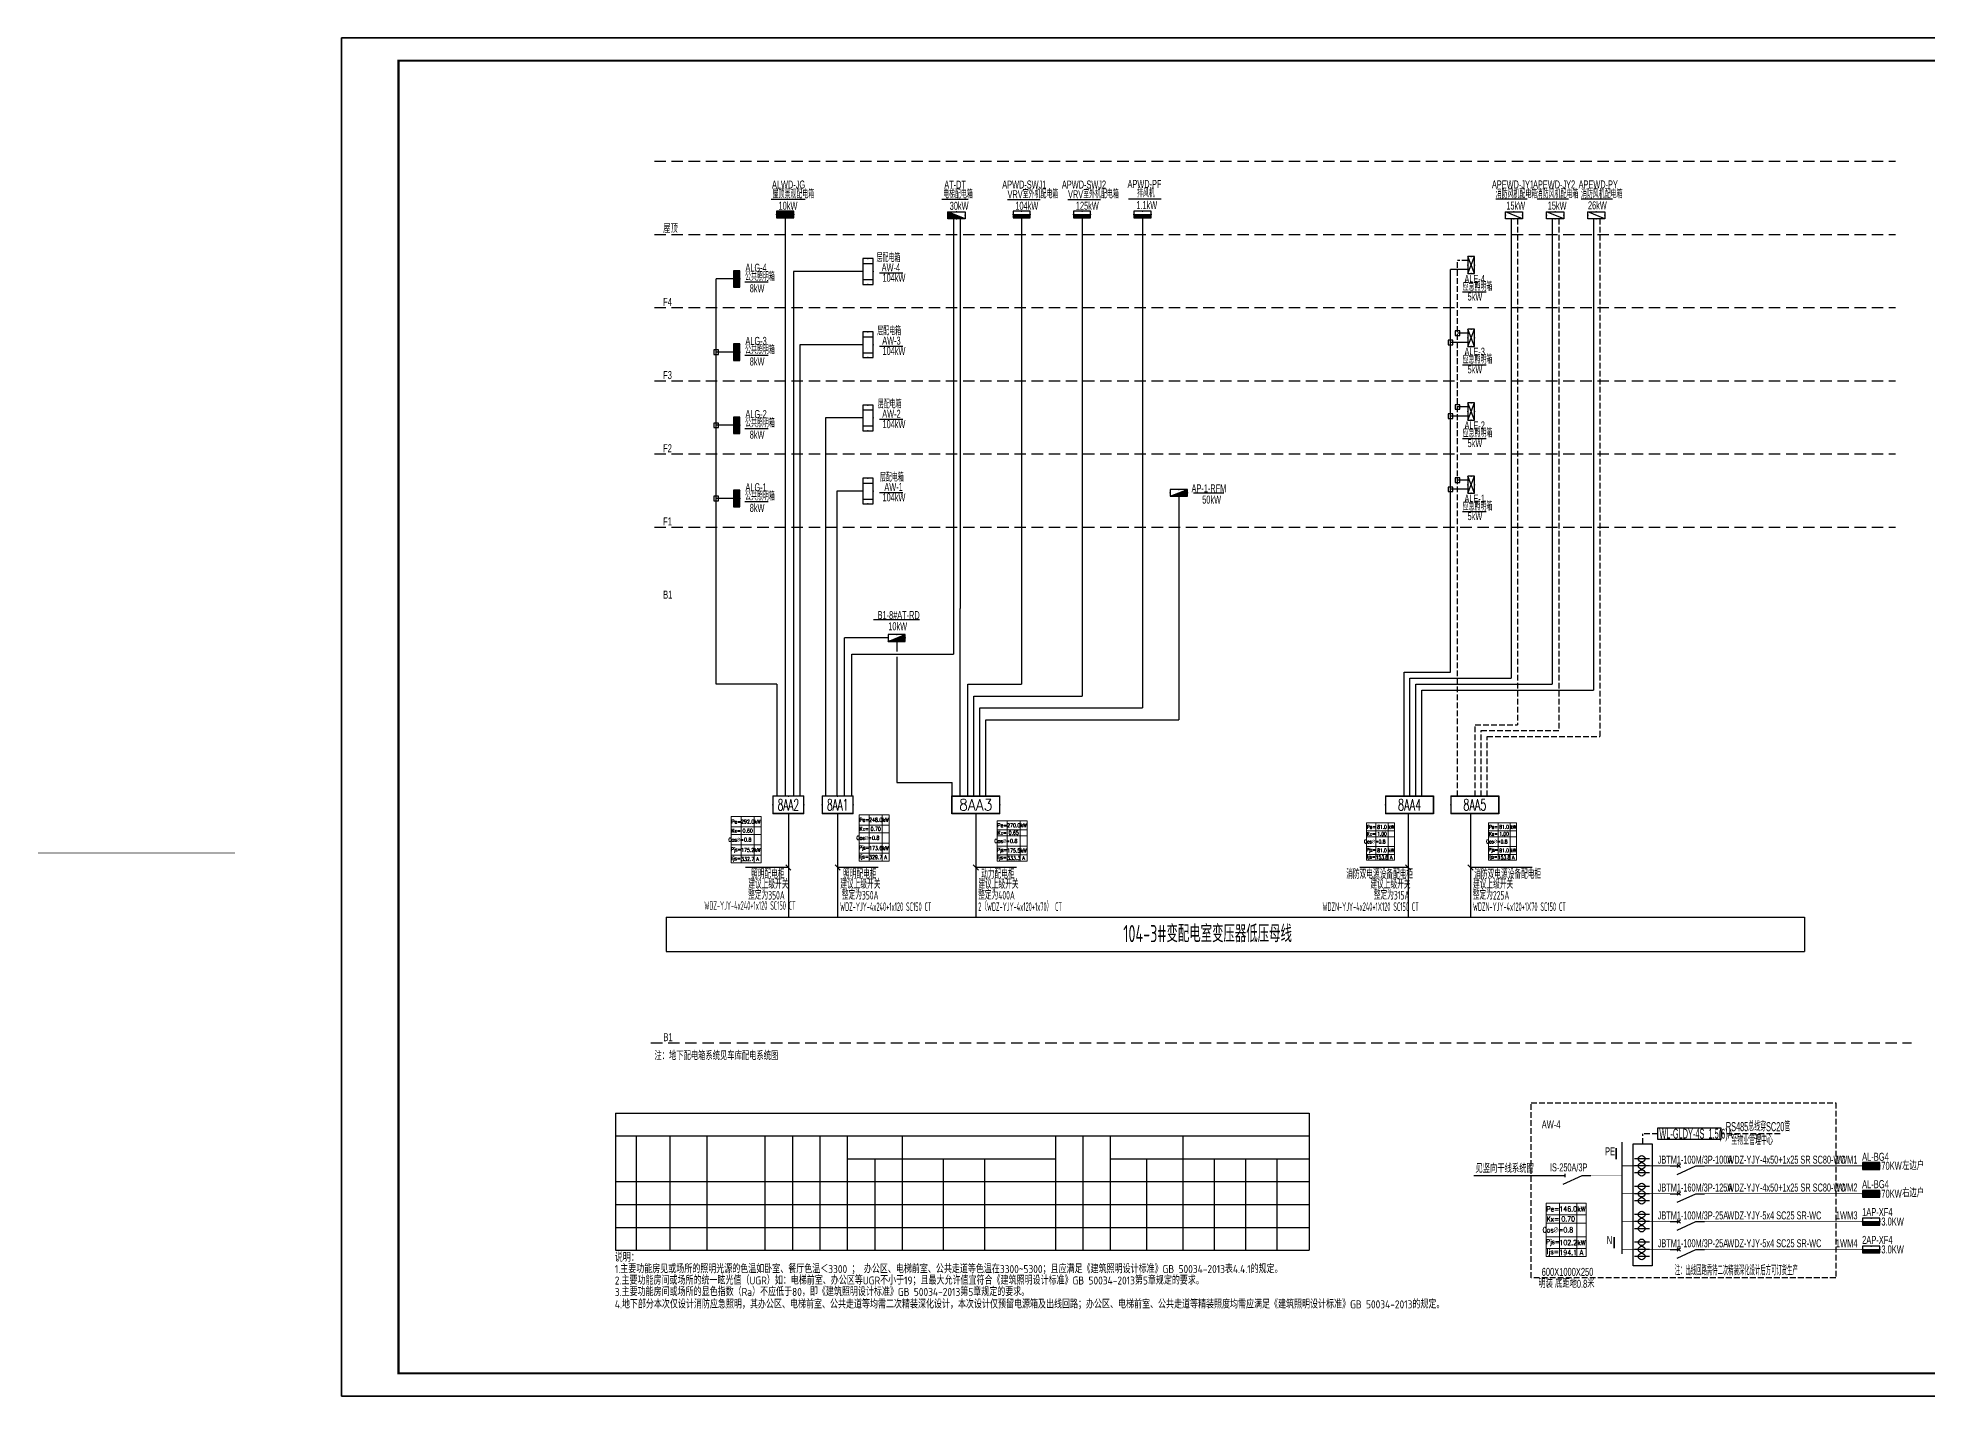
# Model space of a CAD drawing. Extents: x -292644 to 263613, y -713695 to 491457.
# Drawn here: x 88198 to 170844, y -202777 to -143377 of the extents above; entities that cross this region are included whole.
import ezdxf
from ezdxf.enums import TextEntityAlignment as Align

# ---------------------------------------------------------------- set-up
doc = ezdxf.new("R2010")
doc.units = 0
doc.header["$LTSCALE"] = 1000
doc.header["$MEASUREMENT"] = 0
for name, pattern in [('20-HIDDEN', [0.75, 0.5, -0.25]), ('CONTINOUS', [0]), ('DASH', [0.35, 0.25, -0.1])]:
    doc.linetypes.add(name, pattern=pattern)
doc.layers.get('0').update_dxf_attribs({"linetype": 'CONTINUOUS'})
doc.layers.get('Defpoints').update_dxf_attribs({"linetype": 'CONTINUOUS'})
for name, color, linetype in [('C-sheet(通用-图框)', 7, 'CONTINUOUS'), ('D-TEXT', 7, 'CONTINUOUS'), ('DIM-箱柜', 3, 'CONTINUOUS'), ('DQ', 7, 'CONTINOUS'), ('EL-SYSTEM', 4, 'CONTINUOUS'), ('EL-TEXT', 3, 'CONTINUOUS'), ('ELEMENT', 3, 'CONTINUOUS'), ('EQUIP', 3, 'CONTINUOUS'), ('EQUIP-箱柜', 3, 'CONTINUOUS'), ('EQUIP-通讯', 3, 'CONTINUOUS'), ('TEL_TEXT', 3, 'CONTINUOUS'), ('TEL_TITLE', 7, 'CONTINUOUS'), ('WIRE', 4, 'CONTINUOUS'), ('WIRE-照明', 1, 'CONTINUOUS'), ('表格线', 3, 'CONTINUOUS')]:
    doc.layers.add(name, color=color, linetype=linetype)
doc.layers.add('内审要求修改2.10', color=6, linetype='CONTINUOUS', plot=False)
doc.styles.add('_COMPLEX', font='ros.shx', dxfattribs={"width": 0.6, "bigfont": 'jd.shx'})
doc.styles.add('_HZTXT', font='ROS', dxfattribs={"width": 0.8, "bigfont": 'JD'})
doc.styles.add('_TCH_LABEL', font='COMPLEX', dxfattribs={"bigfont": 'GBCBIG'})
doc.styles.add('_TEL_DIM', font='SIMPLEX', dxfattribs={"width": 0.8, "height": 3.5, "bigfont": 'HZTXT'})
doc.styles.add('B', font='ros.shx', dxfattribs={"width": 0.8, "bigfont": 'jd.shx'})
doc.styles.add('DIM_FONT', font='SIMPLEX', dxfattribs={"width": 0.7, "bigfont": 'GBCBIG'})
doc.styles.add('EL-STANDARD', font='ros1.shx', dxfattribs={"width": 0.7, "bigfont": 'jd.shx'})
doc.styles.add('JD', font='ros.shx', dxfattribs={"width": 0.8, "height": 600, "bigfont": 'hztxt.shx'})
doc.styles.get("Standard").update_dxf_attribs({"font": 'gbenor.shx', "bigfont": 'gbcbig.shx'})

# ---------------------------------------------------------------- blocks, each defined once
blk = doc.blocks.new('*X9')
at = {"color": 0}
for p, q in [((-250, 33), (-83, 200)), ((-250, 68), (-118, 200)), ((-250, 104), (-154, 200)), ((-250, 139), (-189, 200)), ((-250, 174), (-224, 200)), ((-247, 0), (-47, 200)), ((-212, 0), (-12, 200)), ((-177, 0), (23, 200)), ((-141, 0), (59, 200)), ((-106, 0), (94, 200)), ((-71, 0), (129, 200)), ((-35, 0), (165, 200)), ((0, 0), (200, 200)), ((35, 0), (235, 200)), ((71, 0), (250, 179)), ((106, 0), (250, 144)), ((141, 0), (250, 109)), ((177, 0), (250, 73)), ((212, 0), (250, 38)), ((247, 0), (250, 3))]:
    blk.add_line(p, q, dxfattribs=at)
blk = doc.blocks.new('$equip$00001421')
for p, q in [((0.75, 0.6), (-0.75, 0.6)), ((-0.75, 0.6), (-0.75, 0)), ((-0.75, 0), (0.75, 0)), ((0.75, 0), (0.75, 0.6))]:
    blk.add_line(p, q)
at = {"const_width": 0.6}
blk.add_lwpolyline([(-0.75, 0.3), (0.75, 0.3)], dxfattribs=at)
for p in [(-0.75, 0.3), (0, 0.6), (0, 0), (0.75, 0.3)]:
    blk.add_point(p)
at = {"xscale": 0.00300000000061118, "yscale": 0.00300000000061118, "zscale": 0.00300000000061118}
blk.add_blockref('*X9', (0, 0), dxfattribs=at)
at = {"style": '_TCH_LABEL', "flags": 9}
blk.add_attdef('A', (0, 0), '', height=0.00002, dxfattribs=at)
blk = doc.blocks.new('$equip$00001428')
for p, q in [((0.75, 0.6), (-0.75, 0.6)), ((-0.75, 0.6), (-0.75, 0)), ((-0.75, 0), (0.75, 0)), ((-0.47, 0.6), (-0.47, 0)), ((0.47, 0.6), (0.47, 0)), ((0.75, 0), (0.75, 0.6))]:
    blk.add_line(p, q)
for p in [(-0.75, 0.3), (0, 0.6), (0, 0), (0.75, 0.3)]:
    blk.add_point(p)
at = {"style": '_TCH_LABEL', "flags": 9}
blk.add_attdef('A', (0, 0), '', height=0.00002, dxfattribs=at)
blk = doc.blocks.new('$equip$00002556')
for p, q in [((0.749, 0.295), (-0.751, 0.295)), ((-0.751, 0.295), (-0.751, -0.305)), ((0.749, -0.305), (0.749, 0.295)), ((-0.751, -0.305), (0.749, -0.305))]:
    blk.add_line(p, q)
at = {"const_width": 0.04}
blk.add_lwpolyline([(-0.751, 0.295), (-0.751, -0.305), (0.749, -0.305), (0.749, 0.295), (-0.751, 0.295), (-0.751, -0.305)], dxfattribs=at)
for p in [(-0.001, 0.295), (-0.751, -0.005), (-0.001, -0.305), (0.749, -0.005)]:
    blk.add_point(p)
at = {"color": 7, "style": '_TEL_DIM'}
blk.add_attdef('$TEXT$', text='', height=0.4, dxfattribs=at).set_placement((-0.001, -0.005), align=Align.MIDDLE_CENTER)
at = {"color": 7, "style": '_TEL_DIM', "flags": 1}
blk.add_attdef('A', text='', height=0.00002, dxfattribs=at).set_placement((0, 0), align=Align.MIDDLE_CENTER)
blk = doc.blocks.new('$equip$00001416')
for p, q in [((0.75, 0.6), (-0.75, 0.6)), ((-0.75, 0), (0.75, 0.6)), ((-0.75, 0.6), (-0.75, 0)), ((-0.75, 0), (0.75, 0)), ((0.75, 0), (0.75, 0.6))]:
    blk.add_line(p, q)
for p in [(-0.75, 0.3), (0, 0.6), (0, 0), (0.75, 0.3)]:
    blk.add_point(p)
at = {"style": '_TCH_LABEL', "flags": 9}
blk.add_attdef('A', (0, 0), '', height=0.00002, dxfattribs=at)
blk = doc.blocks.new('SADF AGF AERG AER GER')
at = {"layer": 'DIM-箱柜'}
blk.add_lwpolyline([(-462150, -1228514), (-378050, -1228514), (-378050, -1287914), (-462150, -1287914)], close=True, dxfattribs=at)
blk = doc.blocks.new('$equip$00001424')
for p, q in [((-0.75, 0), (0.75, 0.6)), ((-0.75, 0.6), (0.75, 0)), ((0.75, 0.6), (-0.75, 0.6)), ((-0.75, 0.6), (-0.75, 0)), ((-0.75, 0), (0.75, 0)), ((0.75, 0), (0.75, 0.6))]:
    blk.add_line(p, q)
for p in [(-0.75, 0.3), (0, 0.6), (0, 0), (0.75, 0.3)]:
    blk.add_point(p)
at = {"style": '_TCH_LABEL', "flags": 9}
blk.add_attdef('A', (0, 0), '', height=0.00002, dxfattribs=at)
blk = doc.blocks.new('*X5')
at = {"color": 0}
for p, q in [((-247, 0), (-246, 2)), ((-212, 0), (-187, 25)), ((-177, 0), (-128, 49)), ((-141, 0), (-69, 72)), ((-106, 0), (-10, 96)), ((-71, 0), (49, 120)), ((-35, 0), (108, 143)), ((0, 0), (167, 167)), ((35, 0), (226, 190)), ((71, 0), (250, 179)), ((106, 0), (250, 144)), ((141, 0), (250, 109)), ((177, 0), (250, 73)), ((212, 0), (250, 38)), ((247, 0), (250, 3))]:
    blk.add_line(p, q, dxfattribs=at)
blk = doc.blocks.new('$equip$00001425')
for p, q in [((-0.75, 0), (0.75, 0.6)), ((0.75, 0.6), (-0.75, 0.6)), ((-0.75, 0.6), (-0.75, 0)), ((-0.75, 0), (0.75, 0)), ((0.75, 0), (0.75, 0.6))]:
    blk.add_line(p, q)
for p in [(-0.75, 0.3), (0, 0.6), (0, 0), (0.75, 0.3)]:
    blk.add_point(p)
blk.add_solid([(-0.75, 0), (0.75, 0), (0.75, 0.6)])
at = {"xscale": 0.00300000000061118, "yscale": 0.00300000000061118, "zscale": 0.00300000000061118}
blk.add_blockref('*X5', (0, 0), dxfattribs=at)
at = {"style": '_TCH_LABEL', "flags": 9}
blk.add_attdef('A', (0, 0), '', height=0.00002, dxfattribs=at)
blk = doc.blocks.new('A$C6873132B')
at = {"layer": 'DIM-箱柜'}
blk.add_blockref('SADF AGF AERG AER GER', (378050, 1287914), dxfattribs=at)
blk = doc.blocks.new('*X16')
at = {"color": 0}
for p, q in [((-250, 33), (-183, 100)), ((-250, 68), (-218, 100)), ((-247, 0), (-147, 100)), ((-212, 0), (-112, 100)), ((-177, 0), (-77, 100)), ((-141, 0), (-41, 100)), ((-106, 0), (-6, 100)), ((-71, 0), (29, 100)), ((-35, 0), (65, 100)), ((0, 0), (100, 100)), ((35, 0), (135, 100)), ((71, 0), (171, 100)), ((106, 0), (206, 100)), ((141, 0), (241, 100)), ((177, 0), (250, 73)), ((212, 0), (250, 38)), ((247, 0), (250, 3))]:
    blk.add_line(p, q, dxfattribs=at)
blk = doc.blocks.new('$equip$00001414')
for p, q in [((0.75, 0.6), (-0.75, 0.6)), ((-0.75, 0.6), (-0.75, 0)), ((-0.75, 0.3), (0.75, 0.3)), ((-0.75, 0), (0.75, 0)), ((0.75, 0), (0.75, 0.6))]:
    blk.add_line(p, q)
at = {"const_width": 0.3}
blk.add_lwpolyline([(-0.75, 0.15), (0.75, 0.15)], dxfattribs=at)
for p in [(-0.75, 0.3), (0, 0.6), (0, 0), (0.75, 0.3)]:
    blk.add_point(p)
at = {"xscale": 0.00300000000061118, "yscale": 0.00300000000061118, "zscale": 0.00300000000061118}
blk.add_blockref('*X16', (0, 0), dxfattribs=at)
at = {"style": '_TCH_LABEL', "flags": 9}
blk.add_attdef('A', (0, 0), '', height=0.00002, dxfattribs=at)
blk = doc.blocks.new('*T91')
at = {"layer": 'Defpoints', "color": 8, "linetype": 'ByBlock', "lineweight": 0, "transparency": 16777216}
for p, q in [((0, 0), (1224, 0)), ((0, 0), (0, -1638)), ((415, 0), (415, -1638)), ((942, 0), (942, -1638)), ((1224, 0), (1224, -1638)), ((0, -357), (1224, -357)), ((0, -609), (1224, -609)), ((0, -1029), (1224, -1029)), ((0, -1386), (1224, -1386)), ((0, -1638), (1224, -1638))]:
    blk.add_line(p, q, dxfattribs=at)
at = {"color": 0, "transparency": 16777216, "attachment_point": 5, "style": '_TEL_DIM'}
for s, insert, char_height, width in [('Cos{\\fISOCPEUR|b0|i0|c0|p34;%%C}=', (208, -819), 157.5, 415.32), ('Pe=', (208, -179), 157.5, 415.32), ('Kx=', (208, -483), 157.5, 415.32), ('81.0', (679, -179), 157.5, 526.65), ('1.00', (679, -483), 157.5, 526.65), ('0.8', (679, -819), 157.5, 526.65), ('kW', (1083, -179), 157.5, 282.07), ('Pjs=', (208, -1208), 147, 415.32), ('Ijs=', (208, -1512), 157.5, 415.32), ('153.8', (679, -1512), 157.5, 526.65), ('81.0', (679, -1208), 157.5, 526.65), ('kW', (1083, -1208), 157.5, 282.07), ('A', (1083, -1512), 158, 282.07)]:
    blk.add_mtext(s, dxfattribs=dict(at, insert=insert, char_height=char_height, width=width))
blk = doc.blocks.new('*T92')
at = {"layer": 'Defpoints', "color": 8, "linetype": 'ByBlock', "lineweight": 0, "transparency": 16777216}
for p, q in [((0, 0), (1224, 0)), ((0, 0), (0, -1638)), ((415, 0), (415, -1638)), ((942, 0), (942, -1638)), ((1224, 0), (1224, -1638)), ((0, -357), (1224, -357)), ((0, -609), (1224, -609)), ((0, -1029), (1224, -1029)), ((0, -1386), (1224, -1386)), ((0, -1638), (1224, -1638))]:
    blk.add_line(p, q, dxfattribs=at)
at = {"color": 0, "transparency": 16777216, "attachment_point": 5, "style": '_TEL_DIM'}
for s, insert, char_height, width in [('Cos{\\fISOCPEUR|b0|i0|c0|p34;%%C}=', (208, -819), 157.5, 415.32), ('Pe=', (208, -179), 157.5, 415.32), ('Kx=', (208, -483), 157.5, 415.32), ('81.0', (679, -179), 157.5, 526.65), ('1.00', (679, -483), 157.5, 526.65), ('0.8', (679, -819), 157.5, 526.65), ('kW', (1083, -179), 157.5, 282.07), ('Pjs=', (208, -1208), 147, 415.32), ('Ijs=', (208, -1512), 157.5, 415.32), ('153.8', (679, -1512), 157.5, 526.65), ('81.0', (679, -1208), 157.5, 526.65), ('kW', (1083, -1208), 157.5, 282.07), ('A', (1083, -1512), 158, 282.07)]:
    blk.add_mtext(s, dxfattribs=dict(at, insert=insert, char_height=char_height, width=width))
blk = doc.blocks.new('M_M8')
for p, q in [((-0.25, -0.2), (0, -0.75)), ((0.05, -0.25), (-0.05, -0.25))]:
    blk.add_line(p, q)
for points in [[(0, 0), (0, -0.25)], [(0, -0.75), (0, -1)]]:
    blk.add_lwpolyline(points)
at = {"style": 'DIM_FONT', "width": 0.8, "flags": 9}
blk.add_attdef('S', (0.25, -0.5), '', height=0.2, dxfattribs=at)
blk = doc.blocks.new('M_M7')
for p, q in [((-0.25, -0.2), (0, -0.75)), ((-0.047, -0.297), (0.047, -0.203)), ((-0.047, -0.203), (0.047, -0.297))]:
    blk.add_line(p, q)
for points in [[(0, 0), (0, -0.25)], [(0, -0.75), (0, -1)]]:
    blk.add_lwpolyline(points)
at = {"width": 0.8, "flags": 9}
blk.add_attdef('S', (0.25, -0.5), '', height=0.2, dxfattribs=at)
blk = doc.blocks.new('*T95')
at = {"layer": 'Defpoints', "color": 8, "linetype": 'ByBlock', "lineweight": 0, "transparency": 16777216}
for p, q in [((0, 0), (1749, 0)), ((0, 0), (0, -2340)), ((593, 0), (593, -2340)), ((1346, 0), (1346, -2340)), ((1749, 0), (1749, -2340)), ((0, -510), (1749, -510)), ((0, -870), (1749, -870)), ((0, -1470), (1749, -1470)), ((0, -1980), (1749, -1980)), ((0, -2340), (1749, -2340))]:
    blk.add_line(p, q, dxfattribs=at)
at = {"color": 0, "transparency": 16777216, "attachment_point": 5, "style": '_TEL_DIM'}
for s, insert, char_height, width in [('Pe=', (297, -255), 225, 593.32), ('Kx=', (297, -690), 225, 593.32), ('146.0', (970, -255), 225, 752.36), ('0.70', (970, -690), 225, 752.36), ('kW', (1547, -255), 225, 402.96), ('Cos{\\fISOCPEUR|b0|i0|c0|p34;%%C}=', (297, -1170), 225, 593.32), ('Pjs=', (297, -1725), 210, 593.32), ('102.2', (970, -1725), 225, 752.36), ('0.8', (970, -1170), 225, 752.36), ('kW', (1547, -1725), 225, 402.96), ('Ijs=', (297, -2160), 225, 593.32), ('194.1', (970, -2160), 225, 752.36), ('A', (1547, -2160), 225, 402.96)]:
    blk.add_mtext(s, dxfattribs=dict(at, insert=insert, char_height=char_height, width=width))
blk = doc.blocks.new('*T104')
at = {"layer": 'Defpoints', "color": 8, "linetype": 'ByBlock', "lineweight": 0, "transparency": 16777216}
for p, q in [((0, 0), (1312, 0)), ((0, 0), (0, -2025)), ((445, 0), (445, -2025)), ((1009, 0), (1009, -2025)), ((1312, 0), (1312, -2025)), ((0, -450), (1312, -450)), ((0, -788), (1312, -788)), ((0, -1238), (1312, -1238)), ((0, -1688), (1312, -1688)), ((0, -2025), (1312, -2025))]:
    blk.add_line(p, q, dxfattribs=at)
at = {"color": 0, "transparency": 16777216, "attachment_point": 5, "style": '_TEL_DIM'}
for s, insert, char_height, width in [('Pe=', (223, -225), 168.8, 444.99), ('Kx=', (223, -619), 168.8, 444.99), ('248.0', (727, -225), 168.8, 564.27), ('0.70', (727, -619), 168.8, 564.27), ('kW', (1161, -225), 168.8, 302.22), ('Cos{\\fISOCPEUR|b0|i0|c0|p34;%%C}=', (223, -1013), 168.75, 444.99), ('Pjs=', (223, -1463), 157.5, 444.99), ('173.6', (727, -1463), 168.8, 564.27), ('0.8', (727, -1013), 168.8, 564.27), ('kW', (1161, -1463), 168.8, 302.22), ('Ijs=', (223, -1856), 168.8, 444.99), ('329.7', (727, -1856), 168.8, 564.27), ('A', (1161, -1856), 169, 302.22)]:
    blk.add_mtext(s, dxfattribs=dict(at, insert=insert, char_height=char_height, width=width))
blk = doc.blocks.new('*T105')
at = {"layer": 'Defpoints', "color": 8, "linetype": 'ByBlock', "lineweight": 0, "transparency": 16777216}
for p, q in [((0, 0), (1312, 0)), ((0, 0), (0, -2025)), ((445, 0), (445, -2025)), ((1009, 0), (1009, -2025)), ((1312, 0), (1312, -2025)), ((0, -450), (1312, -450)), ((0, -788), (1312, -788)), ((0, -1238), (1312, -1238)), ((0, -1688), (1312, -1688)), ((0, -2025), (1312, -2025))]:
    blk.add_line(p, q, dxfattribs=at)
at = {"color": 0, "transparency": 16777216, "attachment_point": 5, "style": '_TEL_DIM'}
for s, insert, char_height, width in [('Pe=', (223, -225), 168.8, 444.99), ('Kx=', (223, -619), 168.8, 444.99), ('292.0', (727, -225), 168.8, 564.27), ('0.60', (727, -619), 168.8, 564.27), ('kW', (1161, -225), 168.8, 302.22), ('Cos{\\fISOCPEUR|b0|i0|c0|p34;%%C}=', (223, -1013), 168.75, 444.99), ('Pjs=', (223, -1463), 157.5, 444.99), ('175.2', (727, -1463), 168.8, 564.27), ('0.8', (727, -1013), 168.8, 564.27), ('kW', (1161, -1463), 168.8, 302.22), ('Ijs=', (223, -1856), 168.8, 444.99), ('332.7', (727, -1856), 168.8, 564.27), ('A', (1161, -1856), 169, 302.22)]:
    blk.add_mtext(s, dxfattribs=dict(at, insert=insert, char_height=char_height, width=width))
blk = doc.blocks.new('*T106')
at = {"layer": 'Defpoints', "color": 8, "linetype": 'ByBlock', "lineweight": 0, "transparency": 16777216}
for p, q in [((0, 0), (1312, 0)), ((0, 0), (0, -1755)), ((445, 0), (445, -1755)), ((1009, 0), (1009, -1755)), ((1312, 0), (1312, -1755)), ((0, -383), (1312, -383)), ((0, -653), (1312, -653)), ((0, -1103), (1312, -1103)), ((0, -1485), (1312, -1485)), ((0, -1755), (1312, -1755))]:
    blk.add_line(p, q, dxfattribs=at)
at = {"color": 0, "transparency": 16777216, "attachment_point": 5, "style": '_TEL_DIM'}
for s, insert, char_height, width in [('Cos{\\fISOCPEUR|b0|i0|c0|p34;%%C}=', (223, -878), 168.75, 444.99), ('Pe=', (223, -191), 168.8, 444.99), ('Kx=', (223, -518), 168.8, 444.99), ('270.0', (727, -191), 168.8, 564.27), ('0.65', (727, -518), 168.8, 564.27), ('0.8', (727, -878), 168.8, 564.27), ('kW', (1161, -191), 168.8, 302.22), ('Pjs=', (223, -1294), 157.5, 444.99), ('Ijs=', (223, -1620), 168.8, 444.99), ('333.3', (727, -1620), 168.8, 564.27), ('175.5', (727, -1294), 168.8, 564.27), ('kW', (1161, -1294), 168.8, 302.22), ('A', (1161, -1620), 169, 302.22)]:
    blk.add_mtext(s, dxfattribs=dict(at, insert=insert, char_height=char_height, width=width))

msp = doc.modelspace()

# ---------------------------------------------------------------- linework, layer by layer
at = {"color": 8, "linetype": '20-HIDDEN'}
for p, q in [((115168, -148774), (169453, -148774)), ((115168, -151974), (169453, -151974)), ((115168, -155174), (169453, -155174)), ((115168, -158374), (169453, -158374)), ((115168, -161575), (169453, -161575)), ((115168, -164775), (169453, -164775)), ((115018, -187326), (170162, -187326))]:
    msp.add_line(p, q, dxfattribs=at)
at = {"ltscale": 100}
for p, q in [((115690, -181832), (165478, -181832)), ((115690, -181832), (115690, -183332)), ((165478, -181832), (165478, -183332)), ((115690, -183332), (165478, -183332))]:
    msp.add_line(p, q, dxfattribs=at)
at = {"linetype": 'DASH'}
for p, q in [((153513, -197607), (153513, -189946)), ((153513, -189946), (166841, -189946)), ((166841, -189946), (166841, -197607)), ((166841, -197607), (153513, -197607))]:
    msp.add_line(p, q, dxfattribs=at)
at = {"color": 2, "elevation": 0}
msp.add_lwpolyline([(159064, -191037), (161821, -191037), (161821, -191556), (159064, -191556)], close=True, dxfattribs=at)
at = {"linetype": 'Continuous', "const_width": 72.9}
for points in [[(157236, -191929), (157236, -192426)], [(157156, -195812), (157156, -196309)]]:
    msp.add_lwpolyline(points, dxfattribs=at)
at = {"color": 2}
for centre in [(158354, -192391), (158354, -192703), (158354, -193014), (158354, -193610), (158354, -193922), (158354, -194233), (158354, -194829), (158354, -195141), (158354, -195451), (158354, -196048), (158354, -196360), (158354, -196670)]:
    msp.add_circle(centre, 143, dxfattribs=at)
at = {"layer": 'EL-SYSTEM'}
for p, q in [((128259, -151286), (128259, -170332)), ((128541, -151286), (128541, -168329)), ((131231, -151256), (131231, -171643)), ((133876, -151256), (133876, -172163)), ((136522, -151256), (136522, -172683)), ((152642, -151286), (152642, -171383)), ((154442, -151286), (154442, -171643)), ((156241, -151286), (156241, -171903)), ((149991, -171123), (149991, -153513)), ((150744, -153513), (149991, -153513)), ((118623, -153920), (117870, -153920)), ((150744, -156697), (149991, -156697)), ((150744, -156297), (150294, -156297)), ((118623, -157120), (117870, -157120)), ((118623, -160321), (117870, -160321)), ((150744, -159920), (149991, -159920)), ((150744, -159520), (150294, -159520)), ((150744, -162720), (150294, -162720)), ((118623, -163521), (117870, -163521)), ((138110, -163427), (138110, -173203)), ((150744, -163120), (149991, -163120)), ((128541, -176541), (128541, -168329)), ((125394, -169619), (123481, -169619)), ((123481, -176541), (123481, -169619)), ((125769, -169769), (125769, -170219)), ((123807, -176541), (123807, -170332)), ((123807, -170332), (128259, -170332)), ((125769, -170444), (125769, -175934)), ((128882, -176541), (128882, -171643, 0)), ((128882, -171643, 0), (131231, -171643, 0)), ((147958, -176541), (147958, -171123)), ((147958, -171123), (149991, -171123)), ((148218, -176541), (148218, -171383)), ((148218, -171383), (152642, -171383)), ((148478, -176541), (148478, -171643)), ((148478, -171643), (154442, -171643)), ((129142, -172163), (133876, -172163)), ((129142, -176541), (129142, -172163, 0)), ((129407, -176541), (129407, -172683)), ((129407, -172683, 0), (136522, -172683, 0)), ((148738, -176541), (148738, -171903)), ((148738, -171903), (156241, -171903)), ((129672, -176541, 0), (129672, -173203, 0)), ((129672, -173203, 0), (138110, -173203, 0)), ((125769, -175934), (128201, -175934)), ((128201, -176541), (128201, -175934))]:
    msp.add_line(p, q, dxfattribs=at)
at = {"layer": 'EL-SYSTEM', "linetype": 'DASH'}
for p, q in [((152925, -151286), (152925, -173412)), ((154724, -151286), (154724, -173672)), ((156524, -151286), (156524, -173932)), ((150744, -153113), (150294, -153113)), ((150294, -176541), (150294, -153113)), ((151074, -173412, 0), (152925, -173412)), ((151074, -176541), (151074, -173412)), ((151334, -173672), (154724, -173672)), ((151334, -176541), (151334, -173672)), ((151594, -173932), (156524, -173932)), ((151594, -176541), (151594, -173932))]:
    msp.add_line(p, q, dxfattribs=at)
at = {"layer": 'EL-TEXT', "color": 0}
for p, q in [((121029, -179659), (119155, -179659)), ((121143, -179780), (120915, -179538)), ((123299, -179780), (123071, -179538)), ((124961, -179659), (123185, -179659)), ((129340, -179780), (129112, -179538)), ((131002, -179659), (129226, -179659)), ((148139, -179659, 0), (146019, -179659, 0)), ((148253, -179780, 0), (148025, -179538, 0)), ((150978, -179780), (150750, -179538)), ((153557, -179659), (150864, -179659))]:
    msp.add_line(p, q, dxfattribs=at)
at = {"layer": 'ELEMENT'}
msp.add_lwpolyline([(157989, -191741), (158812, -191741), (158812, -197071), (157989, -197071)], close=True, dxfattribs=at)
at = {"layer": 'EQUIP'}
for points in [[(150194, -156397), (150394, -156397), (150394, -156197), (150194, -156197)], [(149891, -156797), (150091, -156797), (150091, -156597), (149891, -156597)], [(150194, -159620), (150394, -159620), (150394, -159420), (150194, -159420)], [(149891, -160020), (150091, -160020), (150091, -159820), (149891, -159820)], [(150194, -162820), (150394, -162820), (150394, -162620), (150194, -162620)], [(149891, -163220), (150091, -163220), (150091, -163020), (149891, -163020)]]:
    msp.add_lwpolyline(points, close=True, dxfattribs=at)
at = {"layer": 'EQUIP', "elevation": 0}
for points in [[(117770, -157220), (117970, -157220), (117970, -157020), (117770, -157020)], [(117770, -160421), (117970, -160421), (117970, -160221), (117770, -160221)], [(117770, -163621), (117970, -163621), (117970, -163421), (117770, -163421)]]:
    msp.add_lwpolyline(points, close=True, dxfattribs=at)
at = {"layer": 'TEL_TEXT', "color": 7}
for p, q in [((121766, -150443), (120272, -150443)), ((128894, -150448), (127739, -150448)), ((130613, -150443), (132040, -150443)), ((133258, -150443), (134686, -150443)), ((135903, -150417), (137331, -150417)), ((153350, -150438), (151981, -150438)), ((155149, -150438), (153780, -150438)), ((157080, -150438), (155711, -150438)), ((125011, -153654), (126039, -153654)), ((119132, -154054), (120151, -154054)), ((150515, -154489), (151548, -154489)), ((125011, -156855), (126039, -156855)), ((119132, -157254), (120151, -157254)), ((150515, -157673), (151548, -157673)), ((125011, -160055), (126039, -160055)), ((119132, -160455), (120151, -160455)), ((150515, -160896), (151548, -160896)), ((125011, -163255), (126039, -163255)), ((140074, -163294), (138745, -163294)), ((119132, -163655), (120151, -163655)), ((150515, -164096), (151548, -164096)), ((126759, -168833), (124754, -168833))]:
    msp.add_line(p, q, dxfattribs=at)
at = {"layer": 'TEL_TITLE'}
msp.add_lwpolyline([(101479, -202777), (185579, -202777), (185579, -143377), (101479, -143377)], close=True, dxfattribs=at)
at = {"layer": 'TEL_TITLE', "const_width": 100}
msp.add_lwpolyline([(103979, -201777), (184579, -201777), (184579, -144377), (103979, -144377)], close=True, dxfattribs=at)
at = {"layer": 'WIRE', "color": 4}
for p, q in [((158689, -192391), (158046, -192391)), ((158689, -192703), (158046, -192703)), ((158689, -193014), (158046, -193014)), ((158689, -193610), (158046, -193610)), ((158689, -193922), (158046, -193922)), ((158689, -194233), (158046, -194233)), ((158689, -194829), (158046, -194829)), ((158689, -195141), (158046, -195141)), ((158689, -195451), (158046, -195451)), ((158689, -196048), (158046, -196048)), ((158689, -196360), (158046, -196360)), ((158689, -196670), (158046, -196670))]:
    msp.add_line(p, q, dxfattribs=at)
at = {"layer": 'WIRE-照明', "linetype": 'Continuous'}
for p, q in [((120890, -151252), (120890, -176541)), ((124287, -153597), (121251, -153597)), ((121251, -153597), (121251, -176541)), ((117870, -171639), (117870, -153920)), ((124287, -156798), (121529, -156798)), ((121529, -156798), (121529, -176541)), ((124287, -159998), (122654, -159998)), ((122654, -159998), (122654, -176541)), ((123154, -163198), (123154, -176541)), ((124287, -163198), (123154, -163198)), ((120529, -171639), (117870, -171639)), ((120529, -171639), (120529, -176541)), ((121029, -177291), (121029, -181832)), ((123185, -177291), (123185, -181832)), ((129226, -177291), (129226, -181832)), ((148139, -177291, 0), (148139, -181832, 0)), ((150864, -177291), (150864, -181832))]:
    msp.add_line(p, q, dxfattribs=at)
at = {"layer": 'WIRE-照明', "linetype": 'DASH'}
for p, q in [((158401, -191741), (158401, -191297, 0)), ((159064, -191297, 0), (158401, -191297, 0)), ((164410, -191297, 0), (161821, -191297, 0))]:
    msp.add_line(p, q, dxfattribs=at)
at = {"layer": 'WIRE-照明'}
msp.add_line((151013, -193127), (154624, -193127), dxfattribs=at)
at = {"layer": 'WIRE-照明', "linetype": 'Continuous'}
for points, const_width in [([(96825, -179029), (88213, -179029)], 30), ([(155903, -193127), (156475, -193127)], 25), ([(156475, -193127), (157494, -193127)], 25), ([(157494, -192703), (159600, -192703)], 30), ([(161100, -192703), (168015, -192703)], 30), ([(157494, -193922), (159600, -193922)], 30), ([(161100, -193922), (168015, -193922)], 30), ([(157494, -195141), (159600, -195141)], 30), ([(161100, -195141), (168015, -195141)], 30), ([(157494, -196360), (159600, -196360)], 30), ([(161100, -196360), (168015, -196360)], 30)]:
    msp.add_lwpolyline(points, dxfattribs=dict(at, const_width=const_width))
at = {"layer": 'WIRE-照明', "const_width": 60}
msp.add_lwpolyline([(157494, -191655), (157494, -196561)], dxfattribs=at)
at = {"layer": '表格线'}
for p, q in [((113474, -190393), (113474, -196393)), ((113474, -190393), (143809, -190393)), ((143809, -190393), (143809, -196393)), ((113474, -191393), (143809, -191393)), ((114376, -191393), (114376, -196393)), ((115841, -191393), (115841, -196393)), ((115841, -191393), (115841, -196393)), ((115841, -191393), (115841, -196393)), ((117470, -191393), (117470, -196393)), ((120007, -191393), (120007, -196393)), ((121207, -191393), (121207, -196393)), ((122407, -191393), (122407, -196393)), ((123607, -191393), (123607, -196393)), ((126007, -191393), (126007, -196393)), ((132712, -191393), (132712, -196393)), ((133912, -191393), (133912, -196393)), ((135112, -191393), (135112, -196393)), ((138280, -191393), (138280, -196393)), ((138280, -191393), (138280, -196393)), ((123607, -192393), (132712, -192393)), ((124807, -192393), (124807, -196393)), ((124807, -192393), (124807, -196393)), ((127807, -192393), (127807, -196393)), ((129607, -192393), (129607, -196393)), ((135112, -192393), (143809, -192393)), ((136696, -192393), (136696, -196393)), ((139651, -192393), (139651, -196393)), ((141021, -192393), (141021, -196393)), ((142392, -192393), (142392, -196393)), ((113474, -193393), (143809, -193393)), ((113474, -194393), (143809, -194393)), ((113474, -195393), (143809, -195393)), ((113474, -196393), (143809, -196393))]:
    msp.add_line(p, q, dxfattribs=at)

# ---------------------------------------------------------------- block references
for name, p in [('*T105', (118523, -177430)), ('*T104', (124123, -177350)), ('*T106', (130159, -177621)), ('*T91', (146317, -177704)), ('*T92', (151657, -177704)), ('*T95', (154172, -194334))]:
    msp.add_blockref(name, p)
at = {"layer": 'DIM-箱柜'}
msp.add_blockref('SADF AGF AERG AER GER', (563629, 1085138), dxfattribs=at)
at = {"layer": 'DQ', "xscale": 1500, "yscale": 1500, "zscale": 1500, "rotation": 90}
msp.add_blockref('M_M8', (154624, -193127), dxfattribs=at)
at = {"layer": 'ELEMENT', "xscale": 1500, "yscale": 1500, "zscale": 1500, "rotation": 90}
for p in [(159600, -192703), (159600, -193922), (159600, -195141), (159600, -196360)]:
    msp.add_blockref('M_M7', p, dxfattribs=at)
at = {"layer": 'EQUIP-箱柜', "yscale": 500}
for name, p, xscale, zscale in [('$equip$00001421', (120890, -151252), 500, 500), ('$equip$00001425', (128386, -151286), -500, 500), ('$equip$00001414', (131231, -151252), 500, 500), ('$equip$00001414', (133876, -151252), 500, 500), ('$equip$00001414', (136522, -151256), 500, 500), ('$equip$00001416', (152768, -151286), -500, 650), ('$equip$00001416', (154567, -151286), -500, 650), ('$equip$00001416', (156367, -151286), -500, 650), ('$equip$00001425', (138110, -163427), 500, 500), ('$equip$00001425', (125769, -169769), 500, 500), ('$equip$00001421', (168390, -192859), 500, 500), ('$equip$00001421', (168390, -194077), 500, 500), ('$equip$00001414', (168390, -195291), 500, 500), ('$equip$00001414', (168390, -196510), 500, 500)]:
    msp.add_blockref(name, p, dxfattribs=dict(at, xscale=xscale, zscale=zscale))
at = {"layer": 'EQUIP-箱柜'}
for name, p, xscale, yscale, zscale, rotation in [('$equip$00001421', (118623, -153920), 480, 480, 480, 270), ('$equip$00001428', (124737, -153597), 750, 750, 750, 90), ('$equip$00001421', (118623, -157121), 480, 480, 480, 270), ('$equip$00001428', (124737, -156798), 750, 750, 750, 90), ('$equip$00001428', (124737, -159998), 750, 750, 750, 90), ('$equip$00001421', (118623, -160321), 480, 480, 480, 270), ('$equip$00001428', (124737, -163198), 750, 750, 750, 90), ('$equip$00001421', (118623, -163521), 480, 480, 480, 270)]:
    msp.add_blockref(name, p, dxfattribs=dict(at, xscale=xscale, yscale=yscale, zscale=zscale, rotation=rotation))
at = {"layer": 'EQUIP-箱柜', "ltscale": 100, "xscale": 500, "yscale": 500, "zscale": 500, "rotation": 90}
for p in [(151044, -153312), (151044, -156496), (151044, -159719), (151044, -162920)]:
    msp.add_blockref('$equip$00001424', p, dxfattribs=at)
at = {"layer": 'EQUIP-通讯'}
ref = msp.add_blockref('$equip$00002556', (121030, -176910), dxfattribs=dict(at, xscale=900, yscale=1250, zscale=1250))
ref.add_attrib('$TEXT$', '8AA2', dxfattribs={"layer": '0', "color": 7, "height": 500, "style": '_TEL_DIM', "width": 0.576}).set_placement((121029, -176916), align=Align.MIDDLE_CENTER)
ref = msp.add_blockref('$equip$00002556', (123186, -176910), dxfattribs=dict(at, xscale=900, yscale=1250, zscale=1250))
ref.add_attrib('$TEXT$', '8AA1', dxfattribs={"layer": '0', "color": 7, "height": 500, "style": '_TEL_DIM', "width": 0.576}).set_placement((123185, -176916), align=Align.MIDDLE_CENTER)
ref = msp.add_blockref('$equip$00002556', (129228, -176910), dxfattribs=dict(at, xscale=1400, yscale=1250, zscale=1250))
ref.add_attrib('$TEXT$', '8AA3', dxfattribs={"layer": '0', "color": 7, "height": 500, "style": '_TEL_DIM', "width": 0.896}).set_placement((129226, -176916), align=Align.MIDDLE_CENTER)
ref = msp.add_blockref('$equip$00002556', (148205, -176910, 0), dxfattribs=dict(at, xscale=1400, yscale=1250, zscale=1250))
ref.add_attrib('$TEXT$', '8AA4', dxfattribs={"layer": '0', "color": 7, "height": 500, "style": '_TEL_DIM', "width": 0.622222}).set_placement((148204, -176916, 0), align=Align.MIDDLE_CENTER)
ref = msp.add_blockref('$equip$00002556', (151061, -176910), dxfattribs=dict(at, xscale=1400, yscale=1250, zscale=1250))
ref.add_attrib('$TEXT$', '8AA5', dxfattribs={"layer": '0', "color": 7, "height": 500, "style": '_TEL_DIM', "width": 0.622222}).set_placement((151059, -176916), align=Align.MIDDLE_CENTER)
at = {"layer": '内审要求修改2.10'}
msp.add_blockref('A$C6873132B', (185579, -202777), dxfattribs=at)

# ---------------------------------------------------------------- texts
at = {"ltscale": 100, "style": 'EL-STANDARD', "width": 0.7}
msp.add_text('104-3#变配电室变压器低压母线', height=750, dxfattribs=at).set_placement((135681, -182924))
at = {"layer": 'C-sheet(通用-图框)', "insert": (138280, -194892), "char_height": 3.5, "width": 2.52, "attachment_point": 1, "style": '_TEL_DIM'}
msp.add_mtext('-', dxfattribs=at)
at = {"layer": 'D-TEXT', "color": 0, "style": '_HZTXT', "width": 0.45}
msp.add_text('WL-GLDY-4S  1.5(6)A', height=428.57, dxfattribs=at).set_placement((159127, -191510))
at = {"layer": 'D-TEXT', "style": '_HZTXT', "width": 0.45}
msp.add_text('注：出线回路需待二次精装深化设计后方可订货生产', height=400, dxfattribs=at).set_placement((159801, -197484))
at = {"layer": 'EL-TEXT', "color": 0, "style": 'EL-STANDARD'}
for s, width, p in [('照明配电柜', 0.6, (119399, -180148, 0)), ('照明配电柜', 0.6, (123421, -180148, 0)), ('动力配电柜', 0.6, (129463, -180148, 0)), ('消防双电源设备配电柜', 0.6, (145430, -180148, 0)), ('消防双电源设备配电柜', 0.6, (151031, -180148, 0)), (' 建议上级开关', 0.6, (119127, -180582, 0)), ('整定为350A', 0.6, (119271, -181059, 0)), (' 建议上级开关', 0.6, (123149, -180582, 0)), ('整定为350A', 0.6, (123371, -181059, 0)), (' 建议上级开关', 0.6, (129191, -180582, 0)), ('整定为400A', 0.6, (129334, -181059, 0)), (' 建议上级开关', 0.6, (146336, -180582, 0)), ('整定为315A', 0.6, (146639, -181059, 0)), (' 建议上级开关', 0.6, (150828, -180582, 0)), ('整定为225A', 0.6, (150971, -181059, 0)), ('WDZ-YJY-4x240+1x120 SC150 CT', 0.5, (117353, -181507, 0)), ('WDZ-YJY-4x240+1x120 SC150 CT', 0.5, (123292, -181557, 0)), ('2（WDZ-YJY-4x120+1x70） CT', 0.5, (129334, -181557, 0)), ('WDZN-YJY-4x240+1X120 SC150 CT', 0.5, (144391, -181557, 0)), ('WDZN-YJY-4x120+1X70 SC150 CT', 0.5, (150971, -181557, 0))]:
    msp.add_text(s, height=375, dxfattribs=dict(at, width=width)).set_placement(p)
at = {"layer": 'EL-TEXT', "color": 255, "style": '_HZTXT', "width": 0.5}
for s, p in [('RS485总线穿SC20管', (162037, -191188, 0)), ('至物业管理中心', (162274, -191785, 0))]:
    msp.add_text(s, height=400, dxfattribs=at).set_placement(p)
at = {"layer": 'TEL_TEXT', "color": 7, "style": 'JD', "width": 0.55}
for s, p in [('屋顶景观配电箱', (120341, -150394)), ('电梯配电箱', (127797, -150398)), ('VRV室外机配电箱', (130617, -150394)), ('VRV室外机配电箱', (133262, -150394)), ('排风机', (136277, -150352)), ('消防风机配电箱', (151968, -150388)), ('消防风机配电箱', (153767, -150388)), ('消防风机配电箱', (155698, -150388)), ('10kW', (120602, -150895)), ('30kW', (128088, -150899)), ('104kW', (130959, -150895)), ('125kW', (133605, -150895)), ('1.1kW', (136250, -150869)), ('15kW', (152433, -150889)), ('15kW', (154246, -150889)), ('26kW', (156005, -150876)), ('公共照明箱', (119136, -154004)), ('AW-4', (125111, -153594)), ('104kW', (125146, -154044)), ('8kW', (119340, -154506)), ('应急照明箱', (150525, -154439)), ('5kW', (150739, -154866)), ('公共照明箱', (119136, -157205)), ('AW-3', (125136, -156794)), ('104kW', (125146, -157244)), ('8kW', (119340, -157706)), ('应急照明箱', (150525, -157623)), ('5kW', (150739, -158051)), ('公共照明箱', (119136, -160405)), ('AW-2', (125136, -159994)), ('104kW', (125146, -160445)), ('8kW', (119340, -160906)), ('应急照明箱', (150525, -160846)), ('5kW', (150739, -161274)), ('公共照明箱', (119136, -163605)), ('104kW', (125146, -163645)), ('AW-1', (125228, -163195)), ('50kW', (139133, -163745)), ('8kW', (119340, -164106)), ('应急照明箱', (150525, -164046)), ('5kW', (150739, -164466)), ('10kW', (125400, -169284))]:
    msp.add_text(s, height=350, dxfattribs=at).set_placement(p)
for s, p in [('ALWD-JG', (121037, -149793)), ('AT-DT', (128324, -149798)), ('APWD-SWJ1', (131350, -149793)), ('APWD-SWJ2', (133960, -149793)), ('APWD-PF', (136606, -149768)), ('APEWD-JY1', (152724, -149788)), ('APEWD-JY2', (154523, -149788)), ('APEWD-PY', (156454, -149788)), ('层配电箱', (125409, -153004)), ('ALE-4', (151050, -153920)), ('层配电箱', (125438, -156205)), ('ALE-3', (151050, -157104)), ('层配电箱', (125461, -159405)), ('ALE-2', (151050, -160327)), ('层配电箱', (125556, -162605)), ('ALG-1', (119617, -163030)), ('AP-1-RFM', (139424, -163078)), ('ALE-1', (151050, -163527)), ('B1-8#AT-RD', (125855, -168619))]:
    msp.add_text(s, height=350, dxfattribs=at).set_placement(p, align=Align.MIDDLE_CENTER)
at = {"layer": 'TEL_TEXT', "linetype": 'Continuous', "style": 'B', "oblique": 0.7, "width": 0.7}
for s, p in [('屋顶', (115551, -151900)), ('F4', (115551, -155100)), ('F3', (115551, -158300)), ('F2', (115551, -161500)), ('F1', (115551, -164701)), ('B1', (115551, -167901)), ('B1', (115562, -187252)), ('注：地下配电箱系统见车库配电系统图', (115171, -188074, 0)), ('PE', (156747, -192244)), ('见竖向干线系统图', (151083, -193003)), ('N', (156826, -196127)), ('600X1000X250', (153979, -197515)), ('明装 底距地0.8米', (153832, -198036))]:
    msp.add_text(s, height=350, dxfattribs=at).set_placement(p)
at = {"layer": 'TEL_TEXT', "style": 'JD', "width": 0.55}
for s, p in [('ALG-4', (119617, -153430)), ('ALG-3', (119617, -156630)), ('ALG-2', (119617, -159830))]:
    msp.add_text(s, height=350, dxfattribs=at).set_placement(p, align=Align.MIDDLE_CENTER)
at = {"layer": 'TEL_TEXT', "ltscale": 2, "style": '_COMPLEX'}
for s, width, p in [('AW-4', 0.7, (153983, -191069)), ('JBTM1-100M/3P-100A', 0.6, (159055, -192608)), ('WDZ-YJY-4x50+1x25 SR SC80-WC', 0.6, (162102, -192608)), ('1WM1', 0.7, (166849, -192606)), ('AL-BG4', 0.7, (167997, -192483)), ('70KW', 0.7, (168838, -192876)), ('左边户', 0.7, (169750, -192876)), ('IS-250A/3P', 0.6, (154341, -192946)), ('AL-BG4', 0.7, (167997, -193680)), ('JBTM1-160M/3P-125A', 0.6, (159055, -193827)), ('WDZ-YJY-4x50+1x25 SR SC80-WC', 0.6, (162102, -193827)), ('1WM2', 0.7, (166849, -193825)), ('70KW', 0.7, (168838, -194095)), ('右边户', 0.7, (169750, -194066)), ('JBTM1-100M/3P-25A', 0.6, (159055, -195045)), ('WDZ-YJY-5x4 SC25 SR-WC', 0.6, (162102, -195045)), ('1WM3', 0.7, (166849, -195043)), ('1AP-XF4', 0.7, (167997, -194899)), ('3.0KW', 0.7, (168838, -195314)), ('2AP-XF4', 0.7, (167997, -196118)), ('JBTM1-100M/3P-25A', 0.6, (159055, -196264)), ('WDZ-YJY-5x4 SC25 SR-WC', 0.6, (162102, -196264)), ('1WM4', 0.7, (166849, -196262)), ('3.0KW', 0.7, (168838, -196533))]:
    msp.add_text(s, height=350, dxfattribs=dict(at, width=width)).set_placement(p)
at = {"layer": 'TEL_TEXT'}
for s, p in [('说明：', (113437, -196893)), ('1.主要功能房见或场所的照明光源的色温如卧室、餐厅色温＜3300 ； 办公区、电梯前室、公共走道等色温在3300~5300；且应满足《建筑照明设计标准》GB 50034-2013表4.4.1的规定。', (113437, -197393)), ('2.主要功能房间或场所的统一眩光值（UGR）如：电梯前室、办公区等UGR不小于19；且最大允许值宜符合《建筑照明设计标准》GB 50034-2013第5章规定的要求。', (113437, -197893)), ('3.主要功能房间或场所的显色指数（Ra）不应低于80，即《建筑照明设计标准》GB 50034-2013第5章规定的要求。', (113437, -198393)), ('4.地下部分本次仅设计消防应急照明，其办公区、电梯前室、公共走道等均需二次精装深化设计，本次设计仅预留电源箱及出线回路；办公区、电梯前室、公共走道等精装照度均需应满足《建筑照明设计标准》GB 50034-2013的规定。', (113437, -198936))]:
    msp.add_text(s, height=350, rotation=360, dxfattribs=at).set_placement(p)
at = {"layer": 'TEL_TEXT', "insert": (138280, -195892), "char_height": 3.5, "width": 2.52, "attachment_point": 1, "style": '_TEL_DIM'}
msp.add_mtext('-', dxfattribs=at)

doc.saveas('drawing.dxf')
